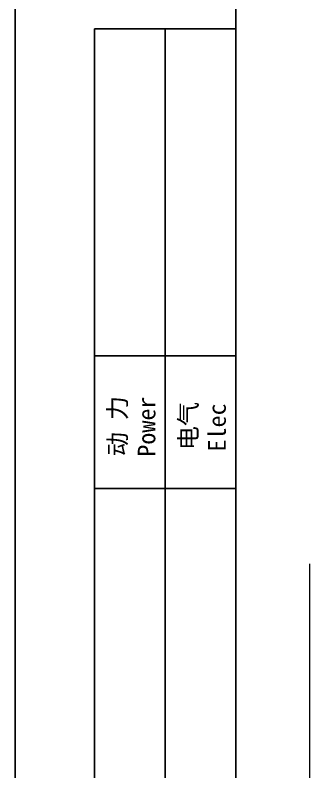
# Model space of a CAD drawing. Extents: x 217039 to 280039, y -2536 to 41961.
# Drawn here: x 217039 to 219539, y 4204 to 10613 of the extents above; entities that cross this region are included whole.
import ezdxf
from ezdxf.enums import TextEntityAlignment as Align

# ---------------------------------------------------------------- set-up
doc = ezdxf.new("R2010")
doc.units = 0
doc.header["$LTSCALE"] = 1000
doc.header["$MEASUREMENT"] = 0
doc.layers.add('A-View', color=4, linetype='Continuous', lineweight=0, plot=False)
doc.layers.add('tk', color=253, linetype='Continuous')
doc.styles.add('图签栏', font='SimSun.ttf')

# ---------------------------------------------------------------- blocks, each defined once
blk = doc.blocks.new('fasdf')
for p, q in [((342843.7, 689095.5), (342843.7, 733592.6)), ((344716.5, 732843.5), (344716.5, 689844.7)), ((343517.9, 689844.7), (343517.9, 702130)), ((343517.9, 702130), (344716.5, 702130)), ((343517.9, 702130), (344716.5, 702130)), ((343517.9, 702130), (344716.5, 702130)), ((344117.2, 690443.9), (344117.2, 702130)), ((343517.9, 699358.3), (344716.5, 699358.3)), ((343517.9, 698234.7), (344716.5, 698234.7))]:
    blk.add_line(p, q)
at = {"style": '图签栏'}
for s, p in [('动 力', (343709.8, 698764.4)), ('电气', (344309.1, 698764.4))]:
    blk.add_text(s, height=149.82, rotation=90, dxfattribs=at).set_placement(p, align=Align.MIDDLE)
for s, p in [('Power', (344033.4, 698505.1)), ('Elec', (344630.6, 698548.6))]:
    blk.add_text(s, height=149.82, rotation=90, dxfattribs=at).set_placement(p)

msp = doc.modelspace()

# ---------------------------------------------------------------- linework, layer by layer
at = {"layer": 'A-View', "color": 9}
msp.add_lwpolyline([(217039.1, 3465.7), (219539.1, 3465.7), (219539.1, 5965.7)], dxfattribs=at)

# ---------------------------------------------------------------- block references
at = {"layer": 'tk'}
msp.add_blockref('fasdf', (-125804.6, -691631.8), dxfattribs=at)

doc.saveas('drawing.dxf')
